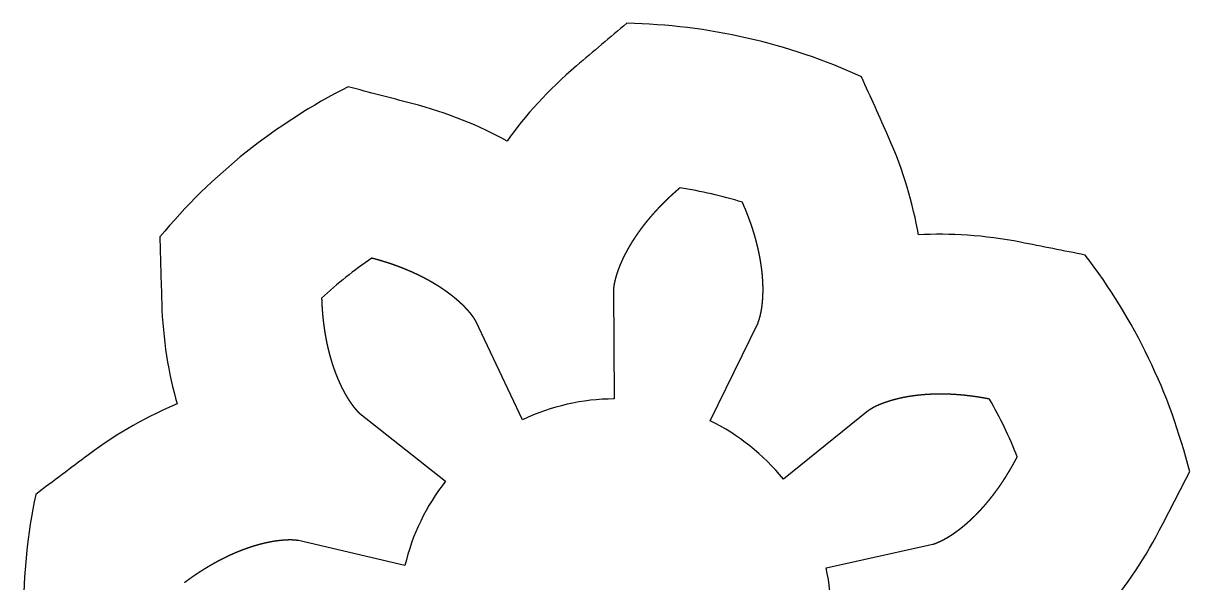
# Model space of a CAD drawing. Header units: millimetres. Extents: x -1.85 to 1.8, y -1.85 to 1.85.
# Drawn here: x -1.85 to 1.795, y 0.1 to 1.85 of the extents above; entities that cross this region are included whole.
import ezdxf

# ---------------------------------------------------------------- set-up
doc = ezdxf.new("R2010")
doc.units = ezdxf.units.MM
doc.layers.get('0').update_dxf_attribs({"linetype": 'CONTINUOUS'})

msp = doc.modelspace()

# ---------------------------------------------------------------- linework, layer by layer
for p, q in [((-0.0056, 1.0167), (-0.0056, 1.0165)), ((-0.0056, 1.0165), (-0.0037, 0.675)), ((-0.436, 0.9183), (-0.4361, 0.9185)), ((-0.2895, 0.6098), (-0.436, 0.9183)), ((0.2962, 0.6065), (0.4461, 0.9134)), ((0.4461, 0.9134), (0.4462, 0.9136)), ((-0.7984, 0.6295), (-0.7983, 0.6294)), ((-0.7983, 0.6294), (-0.5301, 0.4179)), ((0.7912, 0.6382), (0.5254, 0.4238)), ((0.7914, 0.6383), (0.7912, 0.6382)), ((-0.9898, 0.2317), (-0.99, 0.2317)), ((-0.6572, 0.1538), (-0.9898, 0.2317)), ((0.6589, 0.1466), (0.9923, 0.2207)), ((0.9923, 0.2207), (0.9925, 0.2207))]:
    msp.add_line(p, q)
for radius, start, end in [(1.85, 65.4063, 88.8794), (1.85, 116.8349, 140.3079), (1.35, 72.8875, 81.3982), (1.35, 124.3161, 132.8268), (1.85, 13.9778, 37.4508), (0.675, 90.3177, 115.3966), (1.35, 21.4589, 29.9697), (0.675, 38.8891, 63.968), (0.675, 141.7463, 166.8252), (1.85, 168.2635, 191.7365), (0.675, -12.5394, 12.5394)]:
    msp.add_arc((0, 0), radius, start, end)
for points, knots in [([(0.0362, 1.8496), (-0.0163, 1.8052), (-0.0687, 1.7608), (-0.1212, 1.7164), (-0.2088, 1.6422), (-0.2816, 1.5616), (-0.3381, 1.4813)], [-1.2902519, -1.2902519, -1.2902519, -1.2902519, -1, -1, -1, -0.6873735, -0.6873735, -0.6873735, -0.6873735]), ([(0.9473, 1.1879), (0.9314, 1.2839), (0.9006, 1.389), (0.8539, 1.4938), (0.8259, 1.5566), (0.7979, 1.6194), (0.7699, 1.6822)], [0.6873735, 0.6873735, 0.6873735, 0.6873735, 1, 1, 1, 1.2902519, 1.2902519, 1.2902519, 1.2902519]), ([(-0.3381, 1.4813), (-0.4231, 1.5287), (-0.5244, 1.5702), (-0.6355, 1.599), (-0.7021, 1.6163), (-0.7686, 1.6335), (-0.8351, 1.6508)], [0.6873735, 0.6873735, 0.6873735, 0.6873735, 1, 1, 1, 1.2902519, 1.2902519, 1.2902519, 1.2902519]), ([(-1.4236, 1.1815), (-1.4215, 1.1128), (-1.4195, 1.0441), (-1.4175, 0.9754), (-1.4141, 0.8607), (-1.3965, 0.7535), (-1.369, 0.6593)], [-1.2902519, -1.2902519, -1.2902519, -1.2902519, -1, -1, -1, -0.6873735, -0.6873735, -0.6873735, -0.6873735]), ([(1.4687, 1.1249), (1.4012, 1.1383), (1.3338, 1.1516), (1.2664, 1.1649), (1.1538, 1.1871), (1.0453, 1.1938), (0.9473, 1.1879)], [-1.2902519, -1.2902519, -1.2902519, -1.2902519, -1, -1, -1, -0.6873735, -0.6873735, -0.6873735, -0.6873735]), ([(-1.369, 0.6593), (-1.459, 0.6223), (-1.5546, 0.569), (-1.6464, 0.5001), (-1.7014, 0.4588), (-1.7563, 0.4176), (-1.8113, 0.3763)], [0.6873735, 0.6873735, 0.6873735, 0.6873735, 1, 1, 1, 1.2902519, 1.2902519, 1.2902519, 1.2902519]), ([(1.5194, 0), (1.5845, 0.0723), (1.6475, 0.1619), (1.7003, 0.2638), (1.732, 0.3248), (1.7636, 0.3858), (1.7952, 0.4469)], [0.6873735, 0.6873735, 0.6873735, 0.6873735, 1, 1, 1, 1.2902519, 1.2902519, 1.2902519, 1.2902519])]:
    msp.add_open_spline(points, degree=3, knots=knots)
for points in [[(0.2019, 1.3348), (0.2015, 1.3344), (0.2006, 1.3337), (0.1992, 1.3325), (0.1974, 1.331), (0.1952, 1.3291), (0.193, 1.3272), (0.1908, 1.3252), (0.1886, 1.3233), (0.1864, 1.3214), (0.1843, 1.3195), (0.1821, 1.3176), (0.18, 1.3156), (0.1779, 1.3137), (0.1758, 1.3118), (0.1737, 1.3099), (0.1716, 1.308), (0.1696, 1.306), (0.1675, 1.3041), (0.1655, 1.3022), (0.1635, 1.3003), (0.1615, 1.2984), (0.1595, 1.2964), (0.1575, 1.2945), (0.1556, 1.2926), (0.1536, 1.2907), (0.1517, 1.2888), (0.1498, 1.2868), (0.1478, 1.2849), (0.146, 1.283), (0.1441, 1.2811), (0.1422, 1.2792), (0.1404, 1.2773), (0.1385, 1.2753), (0.1367, 1.2734), (0.1349, 1.2715), (0.1331, 1.2696), (0.1313, 1.2677), (0.1295, 1.2658), (0.1278, 1.2639), (0.126, 1.262), (0.1243, 1.2601), (0.1226, 1.2582), (0.1209, 1.2563), (0.1192, 1.2544), (0.1175, 1.2525), (0.1158, 1.2506), (0.1142, 1.2487), (0.1125, 1.2469), (0.1109, 1.245), (0.1093, 1.2431), (0.1077, 1.2412), (0.1061, 1.2393), (0.1046, 1.2375), (0.103, 1.2356), (0.1015, 1.2337), (0.0999, 1.2319), (0.0984, 1.23), (0.0969, 1.2281), (0.0954, 1.2263), (0.0939, 1.2244), (0.0925, 1.2226), (0.091, 1.2207), (0.0896, 1.2189), (0.0881, 1.2171), (0.0867, 1.2152), (0.0853, 1.2134), (0.0839, 1.2116), (0.0826, 1.2097), (0.0812, 1.2079), (0.0799, 1.2061), (0.0785, 1.2043), (0.0772, 1.2025), (0.0759, 1.2007), (0.0746, 1.1989), (0.0733, 1.1971), (0.072, 1.1953), (0.0708, 1.1935), (0.0695, 1.1917), (0.0683, 1.19), (0.067, 1.1882), (0.0658, 1.1864), (0.0646, 1.1847), (0.0634, 1.1829), (0.0623, 1.1812), (0.0611, 1.1794), (0.06, 1.1777), (0.0588, 1.1759), (0.0577, 1.1742), (0.0566, 1.1725), (0.0555, 1.1708), (0.0544, 1.1691), (0.0533, 1.1673), (0.0522, 1.1656), (0.0512, 1.164), (0.0502, 1.1623), (0.0491, 1.1606), (0.0481, 1.1589), (0.0471, 1.1572), (0.0461, 1.1556), (0.0451, 1.1539), (0.0441, 1.1523), (0.0432, 1.1506), (0.0422, 1.149), (0.0413, 1.1473), (0.0404, 1.1457), (0.0395, 1.1441), (0.0386, 1.1425), (0.0377, 1.1409), (0.0368, 1.1393), (0.0359, 1.1377), (0.0351, 1.1361), (0.0342, 1.1345), (0.0334, 1.133), (0.0326, 1.1314), (0.0317, 1.1298), (0.0309, 1.1283), (0.0301, 1.1267), (0.0294, 1.1252), (0.0286, 1.1237), (0.0278, 1.1222), (0.0271, 1.1207), (0.0263, 1.1192), (0.0256, 1.1177), (0.0249, 1.1162), (0.0242, 1.1147), (0.0235, 1.1132), (0.0228, 1.1118), (0.0221, 1.1103), (0.0215, 1.1089), (0.0208, 1.1075), (0.0202, 1.106), (0.0195, 1.1046), (0.0189, 1.1032), (0.0183, 1.1018), (0.0177, 1.1004), (0.0171, 1.099), (0.0165, 1.0977), (0.0159, 1.0963), (0.0153, 1.0949), (0.0148, 1.0936), (0.0142, 1.0923), (0.0137, 1.0909), (0.0132, 1.0896), (0.0127, 1.0883), (0.0121, 1.087), (0.0116, 1.0857), (0.0111, 1.0845), (0.0107, 1.0832), (0.0102, 1.0819), (0.0097, 1.0807), (0.0093, 1.0794), (0.0088, 1.0782), (0.0084, 1.077), (0.0079, 1.0758), (0.0075, 1.0746), (0.0071, 1.0734), (0.0067, 1.0722), (0.0063, 1.0711), (0.0059, 1.0699), (0.0055, 1.0688), (0.0052, 1.0676), (0.0048, 1.0665), (0.0044, 1.0654), (0.0041, 1.0643), (0.0038, 1.0632), (0.0034, 1.0621), (0.0031, 1.061), (0.0028, 1.06), (0.0025, 1.0589), (0.0022, 1.0579), (0.0019, 1.0569), (0.0016, 1.0559), (0.0013, 1.0549), (0.001, 1.0539), (0.0008, 1.0529), (0.0005, 1.0519), (0.0003, 1.051), (0, 1.05), (-0.0002, 1.0491), (-0.0005, 1.0482), (-0.0007, 1.0473), (-0.0009, 1.0464), (-0.0011, 1.0455), (-0.0013, 1.0446), (-0.0015, 1.0438), (-0.0017, 1.0429), (-0.0019, 1.0421), (-0.0021, 1.0413), (-0.0023, 1.0404), (-0.0024, 1.0396), (-0.0026, 1.0389), (-0.0028, 1.0381), (-0.0029, 1.0373), (-0.0031, 1.0366), (-0.0032, 1.0358), (-0.0033, 1.0351), (-0.0035, 1.0344), (-0.0036, 1.0337), (-0.0037, 1.033), (-0.0038, 1.0324), (-0.004, 1.0317), (-0.0041, 1.0311), (-0.0042, 1.0304), (-0.0043, 1.0298), (-0.0044, 1.0292), (-0.0045, 1.0286), (-0.0045, 1.0281), (-0.0046, 1.0275), (-0.0047, 1.0269), (-0.0048, 1.0264), (-0.0048, 1.0259), (-0.0049, 1.0254), (-0.005, 1.0249), (-0.005, 1.0244), (-0.0051, 1.0239), (-0.0051, 1.0235), (-0.0052, 1.023), (-0.0052, 1.0226), (-0.0053, 1.0222), (-0.0053, 1.0218), (-0.0053, 1.0214), (-0.0054, 1.021), (-0.0054, 1.0207), (-0.0054, 1.0204), (-0.0055, 1.02), (-0.0055, 1.0197), (-0.0055, 1.0194), (-0.0055, 1.0191), (-0.0055, 1.0189), (-0.0056, 1.0186), (-0.0056, 1.0184), (-0.0056, 1.0181), (-0.0056, 1.0179), (-0.0056, 1.0177), (-0.0056, 1.0176), (-0.0056, 1.0174), (-0.0056, 1.0172), (-0.0056, 1.0171), (-0.0056, 1.017), (-0.0056, 1.0169), (-0.0056, 1.0168), (-0.0056, 1.0167), (-0.0056, 1.0167), (-0.0056, 1.0167)], [(0.4462, 0.9136), (0.4462, 0.9136), (0.4462, 0.9136), (0.4462, 0.9137), (0.4463, 0.9137), (0.4463, 0.9138), (0.4464, 0.9139), (0.4464, 0.9141), (0.4465, 0.9142), (0.4466, 0.9143), (0.4466, 0.9145), (0.4467, 0.9147), (0.4468, 0.9149), (0.4469, 0.9151), (0.447, 0.9153), (0.4471, 0.9156), (0.4472, 0.9158), (0.4473, 0.9161), (0.4474, 0.9163), (0.4475, 0.9166), (0.4476, 0.9169), (0.4477, 0.9173), (0.4479, 0.9176), (0.448, 0.9179), (0.4481, 0.9183), (0.4483, 0.9187), (0.4484, 0.9191), (0.4485, 0.9195), (0.4487, 0.9199), (0.4488, 0.9203), (0.449, 0.9208), (0.4492, 0.9212), (0.4493, 0.9217), (0.4495, 0.9222), (0.4496, 0.9227), (0.4498, 0.9232), (0.45, 0.9237), (0.4501, 0.9243), (0.4503, 0.9248), (0.4505, 0.9254), (0.4507, 0.926), (0.4508, 0.9266), (0.451, 0.9272), (0.4512, 0.9278), (0.4514, 0.9285), (0.4516, 0.9291), (0.4518, 0.9298), (0.452, 0.9305), (0.4521, 0.9312), (0.4523, 0.9319), (0.4525, 0.9326), (0.4527, 0.9333), (0.4529, 0.9341), (0.4531, 0.9348), (0.4533, 0.9356), (0.4535, 0.9364), (0.4537, 0.9372), (0.4539, 0.938), (0.4541, 0.9389), (0.4542, 0.9397), (0.4544, 0.9406), (0.4546, 0.9415), (0.4548, 0.9424), (0.455, 0.9433), (0.4552, 0.9442), (0.4554, 0.9451), (0.4556, 0.946), (0.4558, 0.947), (0.456, 0.948), (0.4561, 0.949), (0.4563, 0.9499), (0.4565, 0.951), (0.4567, 0.952), (0.4569, 0.953), (0.4571, 0.9541), (0.4572, 0.9551), (0.4574, 0.9562), (0.4576, 0.9573), (0.4577, 0.9584), (0.4579, 0.9595), (0.4581, 0.9607), (0.4582, 0.9618), (0.4584, 0.963), (0.4586, 0.9641), (0.4587, 0.9653), (0.4589, 0.9665), (0.459, 0.9677), (0.4592, 0.9689), (0.4593, 0.9702), (0.4595, 0.9714), (0.4596, 0.9727), (0.4597, 0.974), (0.4599, 0.9753), (0.46, 0.9766), (0.4601, 0.9779), (0.4602, 0.9792), (0.4604, 0.9805), (0.4605, 0.9819), (0.4606, 0.9833), (0.4607, 0.9846), (0.4608, 0.986), (0.4609, 0.9874), (0.461, 0.9888), (0.4611, 0.9903), (0.4612, 0.9917), (0.4613, 0.9932), (0.4613, 0.9946), (0.4614, 0.9961), (0.4615, 0.9976), (0.4615, 0.9991), (0.4616, 1.0006), (0.4616, 1.0022), (0.4617, 1.0037), (0.4617, 1.0052), (0.4618, 1.0068), (0.4618, 1.0084), (0.4618, 1.01), (0.4618, 1.0116), (0.4619, 1.0132), (0.4619, 1.0148), (0.4619, 1.0165), (0.4619, 1.0181), (0.4619, 1.0198), (0.4618, 1.0214), (0.4618, 1.0231), (0.4618, 1.0248), (0.4618, 1.0265), (0.4617, 1.0282), (0.4617, 1.03), (0.4616, 1.0317), (0.4616, 1.0335), (0.4615, 1.0352), (0.4614, 1.037), (0.4613, 1.0388), (0.4613, 1.0406), (0.4612, 1.0424), (0.4611, 1.0442), (0.461, 1.0461), (0.4608, 1.0479), (0.4607, 1.0498), (0.4606, 1.0516), (0.4605, 1.0535), (0.4603, 1.0554), (0.4602, 1.0573), (0.46, 1.0592), (0.4598, 1.0611), (0.4597, 1.0631), (0.4595, 1.065), (0.4593, 1.067), (0.4591, 1.0689), (0.4589, 1.0709), (0.4587, 1.0729), (0.4585, 1.0749), (0.4582, 1.0769), (0.458, 1.0789), (0.4577, 1.0809), (0.4575, 1.083), (0.4572, 1.085), (0.457, 1.0871), (0.4567, 1.0891), (0.4564, 1.0912), (0.4561, 1.0933), (0.4558, 1.0954), (0.4555, 1.0975), (0.4551, 1.0996), (0.4548, 1.1017), (0.4545, 1.1039), (0.4541, 1.106), (0.4537, 1.1082), (0.4534, 1.1103), (0.453, 1.1125), (0.4526, 1.1147), (0.4522, 1.1169), (0.4518, 1.1191), (0.4514, 1.1213), (0.4509, 1.1235), (0.4505, 1.1258), (0.45, 1.128), (0.4496, 1.1303), (0.4491, 1.1325), (0.4486, 1.1348), (0.4482, 1.1371), (0.4477, 1.1393), (0.4471, 1.1416), (0.4466, 1.1439), (0.4461, 1.1462), (0.4456, 1.1486), (0.445, 1.1509), (0.4445, 1.1532), (0.4439, 1.1556), (0.4433, 1.1579), (0.4427, 1.1603), (0.4421, 1.1627), (0.4415, 1.165), (0.4409, 1.1674), (0.4402, 1.1698), (0.4396, 1.1722), (0.4389, 1.1746), (0.4383, 1.177), (0.4376, 1.1795), (0.4369, 1.1819), (0.4362, 1.1843), (0.4355, 1.1868), (0.4348, 1.1892), (0.434, 1.1917), (0.4333, 1.1942), (0.4325, 1.1967), (0.4317, 1.1991), (0.431, 1.2016), (0.4302, 1.2041), (0.4294, 1.2066), (0.4286, 1.2091), (0.4277, 1.2117), (0.4269, 1.2142), (0.426, 1.2167), (0.4252, 1.2193), (0.4243, 1.2218), (0.4234, 1.2244), (0.4225, 1.2269), (0.4216, 1.2295), (0.4207, 1.2321), (0.4197, 1.2347), (0.4188, 1.2373), (0.4178, 1.2398), (0.4169, 1.2424), (0.4159, 1.2451), (0.4149, 1.2477), (0.4139, 1.2503), (0.4129, 1.2529), (0.4118, 1.2555), (0.4108, 1.2582), (0.4097, 1.2608), (0.4087, 1.2635), (0.4076, 1.2661), (0.4065, 1.2688), (0.4054, 1.2714), (0.4042, 1.2741), (0.4031, 1.2768), (0.402, 1.2795), (0.4008, 1.2821), (0.3996, 1.2848), (0.3987, 1.287), (0.398, 1.2886), (0.3975, 1.2897), (0.3972, 1.2902)], [(-0.4361, 0.9185), (-0.4361, 0.9185), (-0.4361, 0.9185), (-0.4361, 0.9185), (-0.4361, 0.9186), (-0.4362, 0.9187), (-0.4362, 0.9188), (-0.4363, 0.9189), (-0.4364, 0.9191), (-0.4364, 0.9192), (-0.4365, 0.9194), (-0.4366, 0.9196), (-0.4367, 0.9197), (-0.4368, 0.9199), (-0.4369, 0.9201), (-0.4371, 0.9204), (-0.4372, 0.9206), (-0.4373, 0.9208), (-0.4375, 0.9211), (-0.4376, 0.9214), (-0.4378, 0.9217), (-0.438, 0.922), (-0.4382, 0.9223), (-0.4384, 0.9226), (-0.4386, 0.9229), (-0.4388, 0.9233), (-0.439, 0.9236), (-0.4392, 0.924), (-0.4394, 0.9243), (-0.4397, 0.9247), (-0.4399, 0.9251), (-0.4402, 0.9255), (-0.4405, 0.926), (-0.4408, 0.9264), (-0.441, 0.9268), (-0.4413, 0.9273), (-0.4416, 0.9277), (-0.442, 0.9282), (-0.4423, 0.9287), (-0.4426, 0.9292), (-0.443, 0.9297), (-0.4433, 0.9302), (-0.4437, 0.9307), (-0.4441, 0.9313), (-0.4445, 0.9318), (-0.4449, 0.9324), (-0.4453, 0.9329), (-0.4457, 0.9335), (-0.4461, 0.9341), (-0.4465, 0.9347), (-0.447, 0.9353), (-0.4474, 0.9359), (-0.4479, 0.9365), (-0.4484, 0.9371), (-0.4489, 0.9377), (-0.4494, 0.9384), (-0.4499, 0.939), (-0.4504, 0.9397), (-0.4509, 0.9404), (-0.4515, 0.9411), (-0.452, 0.9417), (-0.4526, 0.9424), (-0.4532, 0.9431), (-0.4538, 0.9439), (-0.4544, 0.9446), (-0.455, 0.9453), (-0.4556, 0.946), (-0.4562, 0.9468), (-0.4569, 0.9475), (-0.4575, 0.9483), (-0.4582, 0.9491), (-0.4589, 0.9498), (-0.4595, 0.9506), (-0.4602, 0.9514), (-0.461, 0.9522), (-0.4617, 0.953), (-0.4624, 0.9538), (-0.4632, 0.9546), (-0.4639, 0.9554), (-0.4647, 0.9563), (-0.4655, 0.9571), (-0.4663, 0.9579), (-0.4671, 0.9588), (-0.4679, 0.9596), (-0.4687, 0.9605), (-0.4695, 0.9614), (-0.4704, 0.9622), (-0.4713, 0.9631), (-0.4721, 0.964), (-0.473, 0.9649), (-0.4739, 0.9658), (-0.4748, 0.9667), (-0.4758, 0.9676), (-0.4767, 0.9685), (-0.4776, 0.9694), (-0.4786, 0.9704), (-0.4796, 0.9713), (-0.4806, 0.9722), (-0.4816, 0.9732), (-0.4826, 0.9741), (-0.4836, 0.975), (-0.4846, 0.976), (-0.4857, 0.977), (-0.4867, 0.9779), (-0.4878, 0.9789), (-0.4889, 0.9799), (-0.49, 0.9808), (-0.4911, 0.9818), (-0.4922, 0.9828), (-0.4934, 0.9838), (-0.4945, 0.9848), (-0.4957, 0.9858), (-0.4969, 0.9868), (-0.4981, 0.9878), (-0.4993, 0.9888), (-0.5005, 0.9898), (-0.5017, 0.9908), (-0.5029, 0.9918), (-0.5042, 0.9928), (-0.5054, 0.9938), (-0.5067, 0.9949), (-0.508, 0.9959), (-0.5093, 0.9969), (-0.5106, 0.9979), (-0.512, 0.999), (-0.5133, 1), (-0.5147, 1.001), (-0.516, 1.0021), (-0.5174, 1.0031), (-0.5188, 1.0042), (-0.5202, 1.0052), (-0.5216, 1.0063), (-0.5231, 1.0073), (-0.5245, 1.0084), (-0.526, 1.0094), (-0.5275, 1.0105), (-0.5289, 1.0115), (-0.5304, 1.0126), (-0.532, 1.0137), (-0.5335, 1.0147), (-0.535, 1.0158), (-0.5366, 1.0169), (-0.5381, 1.0179), (-0.5397, 1.019), (-0.5413, 1.0201), (-0.5429, 1.0211), (-0.5445, 1.0222), (-0.5462, 1.0233), (-0.5478, 1.0243), (-0.5495, 1.0254), (-0.5511, 1.0265), (-0.5528, 1.0275), (-0.5545, 1.0286), (-0.5562, 1.0297), (-0.558, 1.0308), (-0.5597, 1.0318), (-0.5615, 1.0329), (-0.5632, 1.034), (-0.565, 1.035), (-0.5668, 1.0361), (-0.5686, 1.0372), (-0.5704, 1.0382), (-0.5722, 1.0393), (-0.5741, 1.0404), (-0.5759, 1.0414), (-0.5778, 1.0425), (-0.5797, 1.0436), (-0.5816, 1.0446), (-0.5835, 1.0457), (-0.5854, 1.0467), (-0.5874, 1.0478), (-0.5893, 1.0489), (-0.5913, 1.0499), (-0.5933, 1.051), (-0.5953, 1.052), (-0.5973, 1.0531), (-0.5993, 1.0541), (-0.6013, 1.0552), (-0.6034, 1.0562), (-0.6054, 1.0572), (-0.6075, 1.0583), (-0.6096, 1.0593), (-0.6117, 1.0604), (-0.6138, 1.0614), (-0.6159, 1.0624), (-0.618, 1.0634), (-0.6202, 1.0645), (-0.6223, 1.0655), (-0.6245, 1.0665), (-0.6267, 1.0675), (-0.6289, 1.0685), (-0.6311, 1.0695), (-0.6333, 1.0706), (-0.6356, 1.0716), (-0.6378, 1.0726), (-0.6401, 1.0736), (-0.6424, 1.0745), (-0.6447, 1.0755), (-0.647, 1.0765), (-0.6493, 1.0775), (-0.6516, 1.0785), (-0.654, 1.0794), (-0.6563, 1.0804), (-0.6587, 1.0814), (-0.6611, 1.0823), (-0.6635, 1.0833), (-0.6659, 1.0843), (-0.6683, 1.0852), (-0.6708, 1.0861), (-0.6732, 1.0871), (-0.6757, 1.088), (-0.6782, 1.0889), (-0.6806, 1.0899), (-0.6831, 1.0908), (-0.6857, 1.0917), (-0.6882, 1.0926), (-0.6907, 1.0935), (-0.6933, 1.0944), (-0.6958, 1.0953), (-0.6984, 1.0962), (-0.701, 1.0971), (-0.7036, 1.098), (-0.7062, 1.0988), (-0.7088, 1.0997), (-0.7115, 1.1006), (-0.7141, 1.1014), (-0.7168, 1.1023), (-0.7195, 1.1031), (-0.7221, 1.104), (-0.7248, 1.1048), (-0.7276, 1.1056), (-0.7303, 1.1064), (-0.733, 1.1073), (-0.7358, 1.1081), (-0.7385, 1.1089), (-0.7413, 1.1097), (-0.7441, 1.1104), (-0.7469, 1.1112), (-0.7497, 1.112), (-0.7525, 1.1128), (-0.7554, 1.1135), (-0.7576, 1.1141), (-0.7594, 1.1146), (-0.7605, 1.1149), (-0.7611, 1.115)], [(-0.9177, 0.9901), (-0.9177, 0.9895), (-0.9177, 0.9883), (-0.9176, 0.9866), (-0.9175, 0.9842), (-0.9174, 0.9813), (-0.9173, 0.9784), (-0.9172, 0.9754), (-0.917, 0.9725), (-0.9169, 0.9696), (-0.9167, 0.9668), (-0.9166, 0.9639), (-0.9164, 0.961), (-0.9162, 0.9582), (-0.916, 0.9553), (-0.9158, 0.9525), (-0.9156, 0.9497), (-0.9154, 0.9469), (-0.9151, 0.9441), (-0.9149, 0.9413), (-0.9147, 0.9385), (-0.9144, 0.9358), (-0.9141, 0.933), (-0.9139, 0.9303), (-0.9136, 0.9275), (-0.9133, 0.9248), (-0.913, 0.9221), (-0.9127, 0.9194), (-0.9124, 0.9167), (-0.9121, 0.9141), (-0.9118, 0.9114), (-0.9114, 0.9087), (-0.9111, 0.9061), (-0.9107, 0.9035), (-0.9104, 0.9008), (-0.91, 0.8982), (-0.9097, 0.8956), (-0.9093, 0.8931), (-0.9089, 0.8905), (-0.9085, 0.8879), (-0.9081, 0.8854), (-0.9077, 0.8828), (-0.9073, 0.8803), (-0.9069, 0.8778), (-0.9064, 0.8753), (-0.906, 0.8728), (-0.9056, 0.8703), (-0.9051, 0.8679), (-0.9047, 0.8654), (-0.9042, 0.863), (-0.9037, 0.8605), (-0.9033, 0.8581), (-0.9028, 0.8557), (-0.9023, 0.8533), (-0.9018, 0.8509), (-0.9013, 0.8485), (-0.9008, 0.8462), (-0.9003, 0.8438), (-0.8998, 0.8415), (-0.8993, 0.8392), (-0.8987, 0.8369), (-0.8982, 0.8346), (-0.8977, 0.8323), (-0.8971, 0.83), (-0.8966, 0.8277), (-0.896, 0.8255), (-0.8955, 0.8233), (-0.8949, 0.821), (-0.8943, 0.8188), (-0.8938, 0.8166), (-0.8932, 0.8144), (-0.8926, 0.8123), (-0.892, 0.8101), (-0.8914, 0.8079), (-0.8908, 0.8058), (-0.8902, 0.8037), (-0.8896, 0.8016), (-0.889, 0.7995), (-0.8884, 0.7974), (-0.8878, 0.7953), (-0.8872, 0.7932), (-0.8865, 0.7912), (-0.8859, 0.7892), (-0.8853, 0.7871), (-0.8846, 0.7851), (-0.884, 0.7831), (-0.8834, 0.7811), (-0.8827, 0.7792), (-0.8821, 0.7772), (-0.8814, 0.7753), (-0.8808, 0.7733), (-0.8801, 0.7714), (-0.8794, 0.7695), (-0.8788, 0.7676), (-0.8781, 0.7657), (-0.8774, 0.7639), (-0.8767, 0.762), (-0.8761, 0.7602), (-0.8754, 0.7583), (-0.8747, 0.7565), (-0.874, 0.7547), (-0.8733, 0.7529), (-0.8727, 0.7512), (-0.872, 0.7494), (-0.8713, 0.7476), (-0.8706, 0.7459), (-0.8699, 0.7442), (-0.8692, 0.7425), (-0.8685, 0.7408), (-0.8678, 0.7391), (-0.8671, 0.7374), (-0.8664, 0.7358), (-0.8657, 0.7341), (-0.865, 0.7325), (-0.8643, 0.7309), (-0.8636, 0.7293), (-0.8628, 0.7277), (-0.8621, 0.7261), (-0.8614, 0.7245), (-0.8607, 0.723), (-0.86, 0.7214), (-0.8593, 0.7199), (-0.8586, 0.7184), (-0.8579, 0.7169), (-0.8572, 0.7154), (-0.8564, 0.7139), (-0.8557, 0.7125), (-0.855, 0.711), (-0.8543, 0.7096), (-0.8536, 0.7082), (-0.8529, 0.7068), (-0.8522, 0.7054), (-0.8514, 0.704), (-0.8507, 0.7026), (-0.85, 0.7013), (-0.8493, 0.6999), (-0.8486, 0.6986), (-0.8479, 0.6973), (-0.8472, 0.696), (-0.8465, 0.6947), (-0.8458, 0.6934), (-0.8451, 0.6922), (-0.8444, 0.6909), (-0.8437, 0.6897), (-0.843, 0.6884), (-0.8423, 0.6872), (-0.8416, 0.686), (-0.8409, 0.6849), (-0.8402, 0.6837), (-0.8395, 0.6825), (-0.8388, 0.6814), (-0.8382, 0.6803), (-0.8375, 0.6791), (-0.8368, 0.678), (-0.8361, 0.677), (-0.8355, 0.6759), (-0.8348, 0.6748), (-0.8341, 0.6738), (-0.8334, 0.6727), (-0.8328, 0.6717), (-0.8321, 0.6707), (-0.8315, 0.6697), (-0.8308, 0.6687), (-0.8302, 0.6677), (-0.8295, 0.6668), (-0.8289, 0.6658), (-0.8283, 0.6649), (-0.8276, 0.664), (-0.827, 0.6631), (-0.8264, 0.6622), (-0.8257, 0.6613), (-0.8251, 0.6604), (-0.8245, 0.6596), (-0.8239, 0.6587), (-0.8233, 0.6579), (-0.8227, 0.6571), (-0.8221, 0.6563), (-0.8215, 0.6555), (-0.8209, 0.6547), (-0.8204, 0.6539), (-0.8198, 0.6532), (-0.8192, 0.6524), (-0.8187, 0.6517), (-0.8181, 0.651), (-0.8175, 0.6503), (-0.817, 0.6496), (-0.8165, 0.6489), (-0.8159, 0.6482), (-0.8154, 0.6476), (-0.8149, 0.6469), (-0.8144, 0.6463), (-0.8138, 0.6457), (-0.8133, 0.6451), (-0.8128, 0.6445), (-0.8123, 0.6439), (-0.8119, 0.6433), (-0.8114, 0.6428), (-0.8109, 0.6422), (-0.8104, 0.6417), (-0.81, 0.6412), (-0.8095, 0.6407), (-0.8091, 0.6402), (-0.8087, 0.6397), (-0.8082, 0.6392), (-0.8078, 0.6387), (-0.8074, 0.6383), (-0.807, 0.6379), (-0.8066, 0.6374), (-0.8062, 0.637), (-0.8058, 0.6366), (-0.8054, 0.6362), (-0.8051, 0.6358), (-0.8047, 0.6355), (-0.8044, 0.6351), (-0.804, 0.6348), (-0.8037, 0.6344), (-0.8034, 0.6341), (-0.8031, 0.6338), (-0.8028, 0.6335), (-0.8025, 0.6332), (-0.8022, 0.6329), (-0.8019, 0.6327), (-0.8016, 0.6324), (-0.8014, 0.6322), (-0.8011, 0.6319), (-0.8009, 0.6317), (-0.8007, 0.6315), (-0.8004, 0.6313), (-0.8002, 0.6311), (-0.8, 0.6309), (-0.7998, 0.6307), (-0.7997, 0.6306), (-0.7995, 0.6304), (-0.7993, 0.6303), (-0.7992, 0.6302), (-0.7991, 0.63), (-0.7989, 0.6299), (-0.7988, 0.6298), (-0.7987, 0.6297), (-0.7986, 0.6297), (-0.7985, 0.6296), (-0.7985, 0.6296), (-0.7984, 0.6295), (-0.7984, 0.6295), (-0.7984, 0.6295)], [(1.1695, 0.6744), (1.1689, 0.6745), (1.1677, 0.6747), (1.166, 0.6751), (1.1637, 0.6755), (1.1608, 0.6761), (1.1579, 0.6766), (1.1551, 0.6771), (1.1522, 0.6776), (1.1494, 0.6781), (1.1465, 0.6786), (1.1437, 0.6791), (1.1408, 0.6796), (1.138, 0.68), (1.1352, 0.6805), (1.1324, 0.6809), (1.1296, 0.6813), (1.1268, 0.6817), (1.1241, 0.6821), (1.1213, 0.6825), (1.1185, 0.6829), (1.1158, 0.6833), (1.113, 0.6836), (1.1103, 0.684), (1.1076, 0.6843), (1.1049, 0.6846), (1.1022, 0.6849), (1.0995, 0.6852), (1.0968, 0.6855), (1.0941, 0.6858), (1.0914, 0.6861), (1.0888, 0.6864), (1.0861, 0.6866), (1.0835, 0.6869), (1.0808, 0.6871), (1.0782, 0.6873), (1.0756, 0.6875), (1.073, 0.6878), (1.0704, 0.688), (1.0678, 0.6881), (1.0652, 0.6883), (1.0627, 0.6885), (1.0601, 0.6886), (1.0576, 0.6888), (1.055, 0.6889), (1.0525, 0.6891), (1.05, 0.6892), (1.0475, 0.6893), (1.045, 0.6894), (1.0425, 0.6895), (1.04, 0.6896), (1.0376, 0.6897), (1.0351, 0.6897), (1.0327, 0.6898), (1.0302, 0.6898), (1.0278, 0.6899), (1.0254, 0.6899), (1.023, 0.69), (1.0206, 0.69), (1.0182, 0.69), (1.0159, 0.69), (1.0135, 0.69), (1.0112, 0.69), (1.0088, 0.6899), (1.0065, 0.6899), (1.0042, 0.6899), (1.0019, 0.6898), (0.9996, 0.6898), (0.9973, 0.6897), (0.995, 0.6896), (0.9928, 0.6896), (0.9905, 0.6895), (0.9883, 0.6894), (0.986, 0.6893), (0.9838, 0.6892), (0.9816, 0.6891), (0.9794, 0.689), (0.9772, 0.6888), (0.9751, 0.6887), (0.9729, 0.6886), (0.9708, 0.6884), (0.9686, 0.6883), (0.9665, 0.6881), (0.9644, 0.6879), (0.9623, 0.6878), (0.9602, 0.6876), (0.9581, 0.6874), (0.9561, 0.6872), (0.954, 0.687), (0.952, 0.6868), (0.9499, 0.6866), (0.9479, 0.6864), (0.9459, 0.6861), (0.9439, 0.6859), (0.9419, 0.6857), (0.94, 0.6854), (0.938, 0.6852), (0.9361, 0.685), (0.9341, 0.6847), (0.9322, 0.6844), (0.9303, 0.6842), (0.9284, 0.6839), (0.9265, 0.6836), (0.9246, 0.6833), (0.9228, 0.6831), (0.9209, 0.6828), (0.9191, 0.6825), (0.9173, 0.6822), (0.9155, 0.6819), (0.9137, 0.6816), (0.9119, 0.6813), (0.9101, 0.6809), (0.9083, 0.6806), (0.9066, 0.6803), (0.9049, 0.68), (0.9031, 0.6796), (0.9014, 0.6793), (0.8997, 0.679), (0.898, 0.6786), (0.8964, 0.6783), (0.8947, 0.6779), (0.8931, 0.6776), (0.8914, 0.6772), (0.8898, 0.6768), (0.8882, 0.6765), (0.8866, 0.6761), (0.885, 0.6757), (0.8834, 0.6754), (0.8819, 0.675), (0.8803, 0.6746), (0.8788, 0.6742), (0.8773, 0.6738), (0.8758, 0.6735), (0.8743, 0.6731), (0.8728, 0.6727), (0.8714, 0.6723), (0.8699, 0.6719), (0.8685, 0.6715), (0.867, 0.6711), (0.8656, 0.6707), (0.8642, 0.6703), (0.8628, 0.6699), (0.8615, 0.6695), (0.8601, 0.6691), (0.8588, 0.6687), (0.8574, 0.6683), (0.8561, 0.6678), (0.8548, 0.6674), (0.8535, 0.667), (0.8522, 0.6666), (0.851, 0.6662), (0.8497, 0.6658), (0.8485, 0.6654), (0.8472, 0.6649), (0.846, 0.6645), (0.8448, 0.6641), (0.8436, 0.6637), (0.8425, 0.6633), (0.8413, 0.6629), (0.8402, 0.6624), (0.839, 0.662), (0.8379, 0.6616), (0.8368, 0.6612), (0.8357, 0.6608), (0.8346, 0.6604), (0.8336, 0.6599), (0.8325, 0.6595), (0.8315, 0.6591), (0.8305, 0.6587), (0.8294, 0.6583), (0.8284, 0.6579), (0.8275, 0.6575), (0.8265, 0.6571), (0.8255, 0.6567), (0.8246, 0.6563), (0.8237, 0.6559), (0.8227, 0.6555), (0.8218, 0.6551), (0.8209, 0.6547), (0.8201, 0.6543), (0.8192, 0.6539), (0.8184, 0.6535), (0.8175, 0.6531), (0.8167, 0.6527), (0.8159, 0.6523), (0.8151, 0.652), (0.8143, 0.6516), (0.8135, 0.6512), (0.8128, 0.6508), (0.812, 0.6505), (0.8113, 0.6501), (0.8106, 0.6498), (0.8099, 0.6494), (0.8092, 0.649), (0.8085, 0.6487), (0.8079, 0.6484), (0.8072, 0.648), (0.8066, 0.6477), (0.8059, 0.6473), (0.8053, 0.647), (0.8047, 0.6467), (0.8042, 0.6464), (0.8036, 0.646), (0.803, 0.6457), (0.8025, 0.6454), (0.802, 0.6451), (0.8014, 0.6448), (0.8009, 0.6445), (0.8004, 0.6442), (0.8, 0.644), (0.7995, 0.6437), (0.799, 0.6434), (0.7986, 0.6431), (0.7982, 0.6429), (0.7978, 0.6426), (0.7974, 0.6424), (0.797, 0.6421), (0.7966, 0.6419), (0.7962, 0.6417), (0.7959, 0.6414), (0.7956, 0.6412), (0.7952, 0.641), (0.7949, 0.6408), (0.7946, 0.6406), (0.7944, 0.6404), (0.7941, 0.6402), (0.7938, 0.6401), (0.7936, 0.6399), (0.7933, 0.6397), (0.7931, 0.6396), (0.7929, 0.6394), (0.7927, 0.6393), (0.7925, 0.6392), (0.7924, 0.639), (0.7922, 0.6389), (0.7921, 0.6388), (0.7919, 0.6387), (0.7918, 0.6386), (0.7917, 0.6385), (0.7916, 0.6385), (0.7915, 0.6384), (0.7914, 0.6384), (0.7914, 0.6383), (0.7914, 0.6383), (0.7914, 0.6383)], [(0.9925, 0.2207), (0.9925, 0.2207), (0.9925, 0.2208), (0.9926, 0.2208), (0.9926, 0.2208), (0.9927, 0.2208), (0.9928, 0.2208), (0.993, 0.2209), (0.9931, 0.2209), (0.9933, 0.221), (0.9935, 0.221), (0.9937, 0.2211), (0.9939, 0.2211), (0.9941, 0.2212), (0.9943, 0.2212), (0.9945, 0.2213), (0.9948, 0.2214), (0.9951, 0.2215), (0.9954, 0.2216), (0.9957, 0.2216), (0.996, 0.2217), (0.9963, 0.2219), (0.9966, 0.222), (0.997, 0.2221), (0.9974, 0.2222), (0.9977, 0.2223), (0.9981, 0.2225), (0.9985, 0.2226), (0.999, 0.2227), (0.9994, 0.2229), (0.9998, 0.223), (1.0003, 0.2232), (1.0008, 0.2234), (1.0012, 0.2236), (1.0017, 0.2237), (1.0022, 0.2239), (1.0028, 0.2241), (1.0033, 0.2243), (1.0038, 0.2245), (1.0044, 0.2248), (1.005, 0.225), (1.0055, 0.2252), (1.0061, 0.2255), (1.0067, 0.2257), (1.0073, 0.226), (1.008, 0.2262), (1.0086, 0.2265), (1.0093, 0.2268), (1.0099, 0.2271), (1.0106, 0.2274), (1.0113, 0.2277), (1.012, 0.228), (1.0127, 0.2283), (1.0134, 0.2286), (1.0141, 0.229), (1.0149, 0.2293), (1.0156, 0.2297), (1.0164, 0.23), (1.0171, 0.2304), (1.0179, 0.2308), (1.0187, 0.2312), (1.0195, 0.2315), (1.0203, 0.232), (1.0212, 0.2324), (1.022, 0.2328), (1.0228, 0.2332), (1.0237, 0.2337), (1.0246, 0.2341), (1.0254, 0.2346), (1.0263, 0.235), (1.0272, 0.2355), (1.0281, 0.236), (1.029, 0.2365), (1.03, 0.237), (1.0309, 0.2375), (1.0318, 0.238), (1.0328, 0.2386), (1.0337, 0.2391), (1.0347, 0.2397), (1.0357, 0.2402), (1.0367, 0.2408), (1.0377, 0.2414), (1.0387, 0.242), (1.0397, 0.2426), (1.0407, 0.2432), (1.0418, 0.2438), (1.0428, 0.2445), (1.0438, 0.2451), (1.0449, 0.2458), (1.046, 0.2465), (1.047, 0.2471), (1.0481, 0.2478), (1.0492, 0.2485), (1.0503, 0.2492), (1.0514, 0.25), (1.0525, 0.2507), (1.0537, 0.2514), (1.0548, 0.2522), (1.0559, 0.2529), (1.0571, 0.2537), (1.0582, 0.2545), (1.0594, 0.2553), (1.0605, 0.2561), (1.0617, 0.2569), (1.0629, 0.2578), (1.0641, 0.2586), (1.0653, 0.2595), (1.0665, 0.2603), (1.0677, 0.2612), (1.0689, 0.2621), (1.0701, 0.263), (1.0713, 0.2639), (1.0726, 0.2648), (1.0738, 0.2658), (1.0751, 0.2667), (1.0763, 0.2677), (1.0776, 0.2686), (1.0788, 0.2696), (1.0801, 0.2706), (1.0814, 0.2716), (1.0827, 0.2726), (1.084, 0.2737), (1.0852, 0.2747), (1.0865, 0.2758), (1.0878, 0.2768), (1.0892, 0.2779), (1.0905, 0.279), (1.0918, 0.2801), (1.0931, 0.2812), (1.0944, 0.2824), (1.0958, 0.2835), (1.0971, 0.2846), (1.0985, 0.2858), (1.0998, 0.287), (1.1012, 0.2882), (1.1025, 0.2894), (1.1039, 0.2906), (1.1053, 0.2918), (1.1066, 0.2931), (1.108, 0.2943), (1.1094, 0.2956), (1.1108, 0.2968), (1.1121, 0.2981), (1.1135, 0.2994), (1.1149, 0.3008), (1.1163, 0.3021), (1.1177, 0.3034), (1.1191, 0.3048), (1.1205, 0.3061), (1.122, 0.3075), (1.1234, 0.3089), (1.1248, 0.3103), (1.1262, 0.3117), (1.1276, 0.3132), (1.1291, 0.3146), (1.1305, 0.3161), (1.1319, 0.3175), (1.1334, 0.319), (1.1348, 0.3205), (1.1362, 0.322), (1.1377, 0.3235), (1.1391, 0.3251), (1.1406, 0.3266), (1.142, 0.3282), (1.1435, 0.3298), (1.1449, 0.3314), (1.1464, 0.333), (1.1479, 0.3346), (1.1493, 0.3362), (1.1508, 0.3378), (1.1522, 0.3395), (1.1537, 0.3412), (1.1552, 0.3428), (1.1566, 0.3445), (1.1581, 0.3462), (1.1596, 0.348), (1.161, 0.3497), (1.1625, 0.3514), (1.164, 0.3532), (1.1655, 0.355), (1.1669, 0.3568), (1.1684, 0.3586), (1.1699, 0.3604), (1.1714, 0.3622), (1.1728, 0.364), (1.1743, 0.3659), (1.1758, 0.3678), (1.1773, 0.3696), (1.1787, 0.3715), (1.1802, 0.3734), (1.1817, 0.3754), (1.1832, 0.3773), (1.1846, 0.3792), (1.1861, 0.3812), (1.1876, 0.3832), (1.1891, 0.3852), (1.1905, 0.3872), (1.192, 0.3892), (1.1935, 0.3912), (1.195, 0.3933), (1.1964, 0.3953), (1.1979, 0.3974), (1.1994, 0.3995), (1.2008, 0.4016), (1.2023, 0.4037), (1.2038, 0.4058), (1.2052, 0.4079), (1.2067, 0.4101), (1.2082, 0.4123), (1.2096, 0.4144), (1.2111, 0.4166), (1.2126, 0.4188), (1.214, 0.4211), (1.2155, 0.4233), (1.2169, 0.4255), (1.2184, 0.4278), (1.2198, 0.4301), (1.2213, 0.4323), (1.2227, 0.4346), (1.2241, 0.437), (1.2256, 0.4393), (1.227, 0.4416), (1.2284, 0.444), (1.2299, 0.4463), (1.2313, 0.4487), (1.2327, 0.4511), (1.2341, 0.4535), (1.2356, 0.456), (1.237, 0.4584), (1.2384, 0.4608), (1.2398, 0.4633), (1.2412, 0.4658), (1.2426, 0.4683), (1.244, 0.4708), (1.2454, 0.4733), (1.2468, 0.4758), (1.2482, 0.4783), (1.2496, 0.4809), (1.2509, 0.4835), (1.2523, 0.486), (1.2537, 0.4886), (1.2548, 0.4907), (1.2556, 0.4923), (1.2561, 0.4934), (1.2564, 0.4939)], [(-0.99, 0.2317), (-0.99, 0.2317), (-0.99, 0.2317), (-0.99, 0.2318), (-0.9901, 0.2318), (-0.9902, 0.2318), (-0.9903, 0.2318), (-0.9905, 0.2318), (-0.9906, 0.2319), (-0.9908, 0.2319), (-0.991, 0.2319), (-0.9912, 0.232), (-0.9914, 0.232), (-0.9916, 0.232), (-0.9918, 0.2321), (-0.9921, 0.2321), (-0.9923, 0.2322), (-0.9926, 0.2322), (-0.9929, 0.2323), (-0.9932, 0.2323), (-0.9936, 0.2324), (-0.9939, 0.2324), (-0.9943, 0.2324), (-0.9946, 0.2325), (-0.995, 0.2325), (-0.9954, 0.2326), (-0.9958, 0.2326), (-0.9962, 0.2327), (-0.9967, 0.2327), (-0.9971, 0.2328), (-0.9976, 0.2329), (-0.9981, 0.2329), (-0.9986, 0.233), (-0.9991, 0.233), (-0.9996, 0.233), (-1.0001, 0.2331), (-1.0007, 0.2331), (-1.0013, 0.2332), (-1.0018, 0.2332), (-1.0024, 0.2333), (-1.0031, 0.2333), (-1.0037, 0.2334), (-1.0043, 0.2334), (-1.005, 0.2334), (-1.0056, 0.2335), (-1.0063, 0.2335), (-1.007, 0.2335), (-1.0077, 0.2336), (-1.0084, 0.2336), (-1.0092, 0.2336), (-1.0099, 0.2337), (-1.0107, 0.2337), (-1.0114, 0.2337), (-1.0122, 0.2337), (-1.013, 0.2337), (-1.0138, 0.2337), (-1.0147, 0.2337), (-1.0155, 0.2337), (-1.0164, 0.2338), (-1.0172, 0.2338), (-1.0181, 0.2337), (-1.019, 0.2337), (-1.0199, 0.2337), (-1.0209, 0.2337), (-1.0218, 0.2337), (-1.0227, 0.2337), (-1.0237, 0.2336), (-1.0247, 0.2336), (-1.0257, 0.2336), (-1.0267, 0.2335), (-1.0277, 0.2335), (-1.0287, 0.2335), (-1.0297, 0.2334), (-1.0308, 0.2334), (-1.0319, 0.2333), (-1.0329, 0.2332), (-1.034, 0.2332), (-1.0351, 0.2331), (-1.0362, 0.233), (-1.0374, 0.2329), (-1.0385, 0.2328), (-1.0397, 0.2327), (-1.0408, 0.2326), (-1.042, 0.2325), (-1.0432, 0.2324), (-1.0444, 0.2323), (-1.0456, 0.2322), (-1.0468, 0.2321), (-1.0481, 0.2319), (-1.0493, 0.2318), (-1.0506, 0.2316), (-1.0519, 0.2315), (-1.0531, 0.2313), (-1.0544, 0.2312), (-1.0557, 0.231), (-1.0571, 0.2308), (-1.0584, 0.2306), (-1.0597, 0.2304), (-1.0611, 0.2302), (-1.0625, 0.23), (-1.0638, 0.2298), (-1.0652, 0.2296), (-1.0666, 0.2294), (-1.068, 0.2292), (-1.0695, 0.2289), (-1.0709, 0.2287), (-1.0724, 0.2284), (-1.0738, 0.2282), (-1.0753, 0.2279), (-1.0768, 0.2276), (-1.0783, 0.2274), (-1.0798, 0.2271), (-1.0813, 0.2268), (-1.0828, 0.2265), (-1.0843, 0.2261), (-1.0859, 0.2258), (-1.0874, 0.2255), (-1.089, 0.2252), (-1.0906, 0.2248), (-1.0921, 0.2245), (-1.0937, 0.2241), (-1.0954, 0.2237), (-1.097, 0.2234), (-1.0986, 0.223), (-1.1002, 0.2226), (-1.1019, 0.2222), (-1.1035, 0.2218), (-1.1052, 0.2213), (-1.1069, 0.2209), (-1.1086, 0.2205), (-1.1103, 0.22), (-1.112, 0.2196), (-1.1137, 0.2191), (-1.1154, 0.2186), (-1.1172, 0.2181), (-1.1189, 0.2176), (-1.1206, 0.2171), (-1.1224, 0.2166), (-1.1242, 0.2161), (-1.126, 0.2156), (-1.1278, 0.215), (-1.1296, 0.2145), (-1.1314, 0.2139), (-1.1332, 0.2134), (-1.135, 0.2128), (-1.1368, 0.2122), (-1.1387, 0.2116), (-1.1405, 0.211), (-1.1424, 0.2104), (-1.1443, 0.2097), (-1.1462, 0.2091), (-1.148, 0.2084), (-1.1499, 0.2078), (-1.1518, 0.2071), (-1.1538, 0.2064), (-1.1557, 0.2057), (-1.1576, 0.205), (-1.1595, 0.2043), (-1.1615, 0.2036), (-1.1634, 0.2029), (-1.1654, 0.2021), (-1.1674, 0.2014), (-1.1693, 0.2006), (-1.1713, 0.1998), (-1.1733, 0.199), (-1.1753, 0.1982), (-1.1773, 0.1974), (-1.1793, 0.1966), (-1.1814, 0.1958), (-1.1834, 0.1949), (-1.1854, 0.1941), (-1.1875, 0.1932), (-1.1895, 0.1923), (-1.1916, 0.1914), (-1.1936, 0.1905), (-1.1957, 0.1896), (-1.1978, 0.1887), (-1.1999, 0.1878), (-1.202, 0.1868), (-1.2041, 0.1859), (-1.2062, 0.1849), (-1.2083, 0.1839), (-1.2104, 0.1829), (-1.2125, 0.1819), (-1.2146, 0.1809), (-1.2168, 0.1799), (-1.2189, 0.1788), (-1.2211, 0.1778), (-1.2232, 0.1767), (-1.2254, 0.1756), (-1.2275, 0.1745), (-1.2297, 0.1734), (-1.2319, 0.1723), (-1.2341, 0.1712), (-1.2362, 0.17), (-1.2384, 0.1689), (-1.2406, 0.1677), (-1.2428, 0.1665), (-1.245, 0.1654), (-1.2473, 0.1642), (-1.2495, 0.1629), (-1.2517, 0.1617), (-1.2539, 0.1605), (-1.2562, 0.1592), (-1.2584, 0.158), (-1.2606, 0.1567), (-1.2629, 0.1554), (-1.2651, 0.1541), (-1.2674, 0.1528), (-1.2697, 0.1514), (-1.2719, 0.1501), (-1.2742, 0.1487), (-1.2765, 0.1474), (-1.2787, 0.146), (-1.281, 0.1446), (-1.2833, 0.1432), (-1.2856, 0.1418), (-1.2879, 0.1403), (-1.2902, 0.1389), (-1.2925, 0.1374), (-1.2948, 0.136), (-1.2971, 0.1345), (-1.2994, 0.133), (-1.3017, 0.1315), (-1.3041, 0.1299), (-1.3064, 0.1284), (-1.3087, 0.1269), (-1.311, 0.1253), (-1.3134, 0.1237), (-1.3157, 0.1221), (-1.318, 0.1205), (-1.3204, 0.1189), (-1.3227, 0.1173), (-1.3251, 0.1156), (-1.3274, 0.114), (-1.3298, 0.1123), (-1.3321, 0.1106), (-1.3345, 0.1089), (-1.3368, 0.1072), (-1.3392, 0.1054), (-1.3415, 0.1037), (-1.3434, 0.1023), (-1.3449, 0.1012), (-1.3458, 0.1005), (-1.3463, 0.1002)]]:
    msp.add_open_spline(points, degree=5)

doc.saveas('drawing.dxf')
